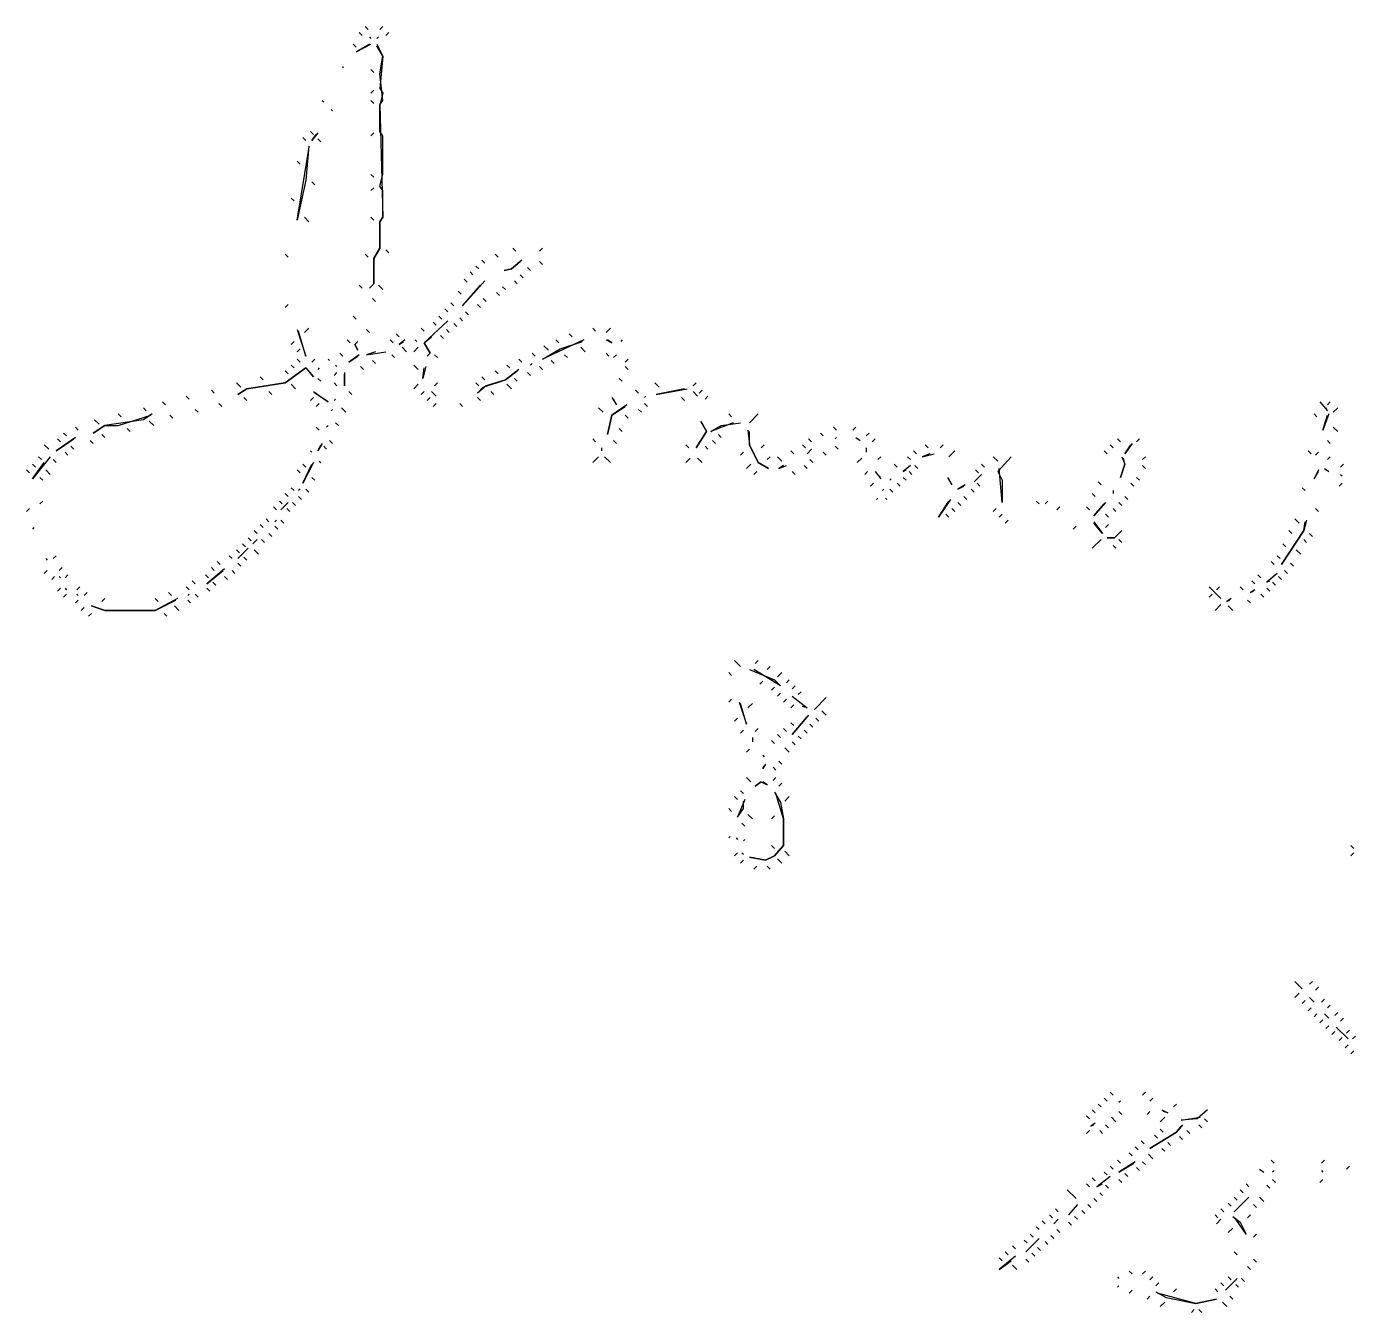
# Model space of a CAD drawing. Extents: x 1 to 2775, y -31 to 2075.
# Drawn here: x 1745.2 to 1895, y 1675.2 to 1820.2 of the extents above; entities that cross this region are included whole.
import ezdxf

# ---------------------------------------------------------------- set-up
doc = ezdxf.new("R2010")
doc.units = 0
doc.layers.add('LINEWORK', color=4, linetype='CONTINUOUS')

msp = doc.modelspace()

# ---------------------------------------------------------------- linework, layer by layer
at = {"layer": 'LINEWORK'}
for points in [[(1782.6667, 1819.5), (1783, 1819.1667)], [(1783.3333, 1820.1667), (1783.6667, 1819.8333)], [(1783.8333, 1819), (1784, 1818.8333)], [(1784.8333, 1819), (1784.6667, 1818.8333)], [(1785.3333, 1820.1667), (1785, 1819.8333)], [(1786, 1819.5), (1785.6667, 1819.1667)], [(1782, 1818.1667), (1782.3333, 1817.8333)], [(1783.8333, 1818.1667), (1782.3333, 1817.3333), (1784, 1818.1667)], [(1784.6667, 1818.1667), (1785.3333, 1816.8333), (1785, 1813.1667), (1785.3333, 1812.6667), (1785, 1811.3333), (1785.3333, 1798.6667), (1785, 1798.1667), (1785, 1795.1667), (1784.3333, 1794), (1784.3333, 1791.1667), (1783.8333, 1790.6667), (1784.3333, 1791.1667), (1784.3333, 1794), (1785, 1795.1667), (1785, 1798.1667), (1785.3333, 1798.6667), (1785.3333, 1801.6667), (1785, 1802.1667), (1785.3333, 1803.5), (1785.3333, 1807.8333), (1785, 1808.3333), (1785, 1811.3333), (1785.3333, 1811.8333), (1785, 1814.8333), (1785.3333, 1816.8333), (1784.6667, 1818)], [(1780.8333, 1815.6667), (1780.8333, 1815.5)], [(1784, 1815.3333), (1784.3333, 1815)], [(1784.3333, 1813), (1784, 1812.6667)], [(1778.5, 1811.8333), (1778.6667, 1811.6667)], [(1784, 1811.8333), (1784.3333, 1811.5)], [(1779.5, 1810.8333), (1779.6667, 1810.6667)], [(1776.3333, 1807.6667), (1776.6667, 1807.3333)], [(1777.1667, 1808.3333), (1777.5, 1808)], [(1778, 1808.1667), (1777.3333, 1807.3333), (1777.8333, 1808)], [(1778, 1807.5), (1778.3333, 1807.1667)], [(1784.3333, 1808.1667), (1784, 1807.8333)], [(1777, 1806.6667), (1776.6667, 1802.8333), (1775.6667, 1798.3333), (1777, 1806.3333)], [(1775.6667, 1805), (1776, 1804.6667)], [(1777.3333, 1802.6667), (1777.6667, 1802.3333)], [(1784, 1803.5), (1784.3333, 1803.1667)], [(1784.3333, 1802), (1784, 1801.6667)], [(1775, 1800.8333), (1775.3333, 1800.5)], [(1776.5, 1798.6667), (1777, 1798.1667)], [(1784, 1798.6667), (1784.3333, 1798.3333)], [(1800, 1795.1667), (1800.3333, 1794.8333)], [(1803.3333, 1795.1667), (1803, 1794.8333)], [(1774.3333, 1794.5), (1774.6667, 1794.1667)], [(1783.3333, 1794.5), (1783.6667, 1794.1667)], [(1785.6667, 1795), (1786, 1794.6667)], [(1796.5, 1793.8333), (1796.8333, 1793.5)], [(1798, 1794.5), (1798.3333, 1794.1667)], [(1801, 1793.8333), (1799.8333, 1792.8333), (1799, 1792.6667), (1799.8333, 1792.8333), (1800.8333, 1793.6667)], [(1803, 1793.6667), (1803.3333, 1793.3333)], [(1795.1667, 1792.5), (1795.5, 1792.1667)], [(1795.8333, 1793.1667), (1796.1667, 1792.8333)], [(1800.8333, 1792.1667), (1801.1667, 1791.8333)], [(1801.6667, 1793), (1802, 1792.6667)], [(1782.6667, 1791), (1783, 1790.6667)], [(1784.8333, 1791), (1785.3333, 1790.5)], [(1796.8333, 1791.5), (1794.3333, 1788.6667), (1796.3333, 1791)], [(1794.5, 1791.6667), (1794.8333, 1791.3333)], [(1798.8333, 1790.8333), (1799.1667, 1790.5)], [(1800.1667, 1791.5), (1800.5, 1791.1667)], [(1784.1667, 1789.5), (1784.5, 1789.1667)], [(1793.8333, 1790.3333), (1794.1667, 1790)], [(1796.6667, 1789.5), (1797, 1789.1667)], [(1798.1667, 1790.1667), (1798.5, 1789.8333)], [(1774.6667, 1788.8333), (1774.3333, 1788.5)], [(1792.3333, 1788.3333), (1792.6667, 1788)], [(1793, 1789), (1793.3333, 1788.6667)], [(1794.6667, 1788), (1795, 1787.6667)], [(1796, 1788.8333), (1796.3333, 1788.5)], [(1777, 1786.1667), (1776.5, 1785.6667)], [(1782, 1787.5), (1782.3333, 1787.1667)], [(1789.6667, 1786.1667), (1790, 1785.8333)], [(1792.6667, 1787), (1790, 1784.5), (1790.6667, 1783.3333), (1790.3333, 1783), (1790.6667, 1783.3333), (1790, 1784.5), (1790.8333, 1785.1667)], [(1791, 1786.8333), (1791.3333, 1786.5)], [(1791.6667, 1787.5), (1792, 1787.1667)], [(1793.3333, 1786.6667), (1793.6667, 1786.3333)], [(1794, 1787.3333), (1794.3333, 1787)], [(1809, 1786.1667), (1809.3333, 1785.8333)], [(1811, 1786.1667), (1810.5, 1785.6667)], [(1775.3333, 1784.6667), (1775, 1784.3333)], [(1775.6667, 1786), (1776.6667, 1783), (1775.8333, 1785.8333)], [(1781.3333, 1784.8333), (1781.6667, 1784.5)], [(1782.5, 1784.6667), (1782.1667, 1784.3333), (1782.5, 1783.6667), (1782.1667, 1784.3333)], [(1783.5, 1786), (1783.8333, 1785.6667)], [(1786.1667, 1784.8333), (1786.5, 1784.5)], [(1786.8333, 1785.5), (1787.1667, 1785.1667)], [(1787.8333, 1784.8333), (1787.1667, 1784.3333), (1787.6667, 1784.6667)], [(1789, 1784.8333), (1789.1667, 1784.6667)], [(1791.8333, 1785.3333), (1792.1667, 1785)], [(1792.5, 1786), (1792.8333, 1785.6667)], [(1808, 1784.8333), (1803.3333, 1782.6667), (1805.3333, 1783.8333), (1807.8333, 1784.6667)], [(1804.8333, 1784.8333), (1805.1667, 1784.5)], [(1806.3333, 1785.5), (1806.6667, 1785.1667)], [(1810.5, 1784.8333), (1811.1667, 1784.5), (1810.6667, 1784.8333)], [(1812.3333, 1784.8333), (1812.1667, 1784.6667)], [(1776, 1783.8333), (1775.6667, 1783.5)], [(1780.5, 1783.3333), (1780.8333, 1783)], [(1782.6667, 1783.1667), (1781.5, 1782.3333), (1782.5, 1783)], [(1784.5, 1783.5), (1783.5, 1783.1667), (1785.6667, 1783.5)], [(1786.3333, 1783.1667), (1786.6667, 1782.8333)], [(1787.5, 1784), (1788, 1783.5)], [(1789.3333, 1784), (1788.8333, 1783.5)], [(1791.1667, 1783.1667), (1791.5, 1782.8333)], [(1802.1667, 1783.3333), (1802.5, 1783)], [(1803.5, 1784.1667), (1804, 1783.6667)], [(1805.8333, 1783.1667), (1806.1667, 1782.8333)], [(1807.6667, 1784), (1808.1667, 1783.5)], [(1810.5, 1783.3333), (1810.8333, 1783)], [(1811.6667, 1783.1667), (1811.3333, 1782.8333)], [(1776.6667, 1781.6667), (1774.3333, 1780), (1770, 1779.3333), (1769, 1778.6667), (1770, 1779.3333), (1774.3333, 1780), (1776.6667, 1781.6667), (1777.5, 1780.6667), (1776.8333, 1781.5)], [(1775, 1782), (1775.3333, 1781.6667)], [(1775.6667, 1782.6667), (1776, 1782.3333)], [(1777.6667, 1782.6667), (1777.3333, 1782.3333)], [(1778.1667, 1781.6667), (1778, 1781.5)], [(1779.1667, 1782.6667), (1779.3333, 1782.5)], [(1780, 1782), (1780.1667, 1781.8333)], [(1782.8333, 1781.8333), (1783.1667, 1781.5)], [(1784.1667, 1782.5), (1784.5, 1782.1667)], [(1788.8333, 1782), (1789.3333, 1781.5)], [(1790.1667, 1781.8333), (1789.8333, 1780.5), (1790, 1781.6667)], [(1799.3333, 1782), (1799.6667, 1781.6667)], [(1800.6667, 1782.6667), (1801, 1782.3333)], [(1802.1667, 1782.1667), (1802, 1782)], [(1803, 1781.8333), (1803.3333, 1781.5)], [(1804.3333, 1782.5), (1804.6667, 1782.1667)], [(1813, 1782.6667), (1812.6667, 1782.3333)], [(1812.6667, 1781.8333), (1813, 1781.5)], [(1771.5, 1780.6667), (1771.8333, 1780.3333)], [(1774.3333, 1781.3333), (1774.6667, 1781)], [(1778, 1780.5), (1778.3333, 1780.1667)], [(1780.1667, 1781.1667), (1779.8333, 1780.8333)], [(1781, 1781.1667), (1781, 1779.6667), (1781, 1781)], [(1800.6667, 1781.5), (1799.1667, 1780.3333), (1797, 1779.6667), (1796, 1778.8333), (1796.6667, 1779.5), (1799.1667, 1780.3333), (1800.5, 1781.3333)], [(1796.5, 1780.6667), (1796.8333, 1780.3333)], [(1798, 1781.3333), (1798.3333, 1781)], [(1800.1667, 1780.5), (1800.5, 1780.1667)], [(1801.6667, 1781.1667), (1802, 1780.8333)], [(1812, 1780.5), (1812.3333, 1780.1667)], [(1766, 1779.1667), (1766.3333, 1778.8333)], [(1768.8333, 1780), (1769.3333, 1779.5)], [(1772.5, 1779), (1772.8333, 1778.6667)], [(1775, 1779.8333), (1775.5, 1779.3333)], [(1777.5, 1779), (1779.1667, 1777.8333), (1777.6667, 1778.8333)], [(1779.8333, 1780), (1780.1667, 1779.6667)], [(1781.5, 1779), (1781.8333, 1778.6667)], [(1789.3333, 1779.8333), (1788.8333, 1779.3333)], [(1790, 1779), (1789.6667, 1778.6667)], [(1790.8333, 1779), (1791.3333, 1778.5)], [(1791.5, 1780), (1791.1667, 1779.6667)], [(1795.8333, 1780), (1796.1667, 1779.6667)], [(1797.5, 1779), (1797.8333, 1778.6667)], [(1799.3333, 1779.8333), (1799.8333, 1779.3333)], [(1813.8333, 1779.1667), (1814.1667, 1778.8333)], [(1816, 1780), (1816.5, 1779.5)], [(1819.3333, 1779.3333), (1816.1667, 1778.6667), (1819.6667, 1779.3333)], [(1820.6667, 1780), (1820.3333, 1779.6667)], [(1820.3333, 1779), (1820.8333, 1778.5)], [(1821.3333, 1779.1667), (1821, 1778.8333)], [(1758.3333, 1777.1667), (1758.6667, 1776.8333)], [(1760.5, 1777.8333), (1760.8333, 1777.5)], [(1763.1667, 1778.5), (1763.5, 1778.1667)], [(1766.8333, 1777.6667), (1767.1667, 1777.3333)], [(1769.6667, 1778.3333), (1770, 1778)], [(1777.5, 1778.3333), (1777.1667, 1778)], [(1778.1667, 1777.6667), (1777.8333, 1777.3333)], [(1780, 1778.1667), (1779.8333, 1778)], [(1780.6667, 1777.1667), (1781.1667, 1776.6667)], [(1790.6667, 1778.3333), (1790.3333, 1778)], [(1791.3333, 1777.6667), (1791, 1777.3333)], [(1794, 1777.6667), (1794.3333, 1777.3333)], [(1796, 1778.3333), (1796.3333, 1778)], [(1809.6667, 1777.1667), (1810.1667, 1776.6667)], [(1812.8333, 1777.5), (1811.1667, 1776.3333), (1810.6667, 1774.1667), (1811.1667, 1776.3333), (1812.6667, 1777.3333)], [(1811.1667, 1778.3333), (1811.6667, 1777.5), (1811.3333, 1778.1667)], [(1815, 1778.5), (1814.8333, 1778.3333)], [(1814.8333, 1777.6667), (1815.1667, 1777.3333)], [(1819, 1778.3333), (1819.3333, 1778)], [(1822, 1778.5), (1821.6667, 1778.1667)], [(1891, 1777.8333), (1891.8333, 1776.8333), (1891.6667, 1777.1667)], [(1892.1667, 1777.8333), (1891.8333, 1777.5)], [(1893, 1777.1667), (1892.5, 1776.6667)], [(1759.3333, 1776.5), (1758.3333, 1775.8333), (1754, 1775.1667), (1752.6667, 1774.3333), (1754, 1775.1667), (1755.5, 1775.1667), (1759.1667, 1776.3333)], [(1752.8333, 1775.8333), (1753.3333, 1775.3333)], [(1755.5, 1776.5), (1755.8333, 1776.1667)], [(1759, 1775.6667), (1759.5, 1775.1667)], [(1761.3333, 1776.3333), (1761.6667, 1776)], [(1764.1667, 1777), (1764.5, 1776.6667)], [(1779.6667, 1777), (1779.5, 1776.8333)], [(1812.6667, 1776.3333), (1813, 1776)], [(1814.1667, 1777), (1814.5, 1776.6667)], [(1821.1667, 1775.6667), (1821.8333, 1774.5), (1820.6667, 1772.6667), (1821.8333, 1774.5), (1821.3333, 1775.5)], [(1824.3333, 1776.5), (1824.6667, 1776.1667)], [(1827.6667, 1776.5), (1826.6667, 1775.5)], [(1890.3333, 1776.5), (1890.6667, 1776.1667)], [(1892, 1776.5), (1891.3333, 1774.6667), (1891.8333, 1776.3333)], [(1749.3333, 1774.3333), (1749.6667, 1774)], [(1750.6667, 1775), (1751, 1774.6667)], [(1753.6667, 1774.1667), (1754, 1773.8333)], [(1756.5, 1774.8333), (1756.8333, 1774.5)], [(1777.8333, 1775), (1778.1667, 1774.6667)], [(1779.1667, 1775.1667), (1779, 1775)], [(1780, 1775.5), (1780.3333, 1775.1667)], [(1812, 1774.8333), (1812.3333, 1774.5)], [(1824.8333, 1775.5), (1822.3333, 1774.5), (1823.5, 1775.1667), (1825.6667, 1775.5)], [(1823.1667, 1774.1667), (1823.5, 1773.8333)], [(1826.5, 1774.6667), (1826.6667, 1773), (1827.6667, 1771), (1828.8333, 1770.3333), (1827.6667, 1771), (1826.6667, 1773), (1826.6667, 1774.5)], [(1834.6667, 1774.3333), (1835, 1774)], [(1836.1667, 1775), (1836.5, 1774.6667)], [(1838.6667, 1775), (1838.3333, 1774.6667)], [(1840.1667, 1774.3333), (1839.8333, 1774)], [(1892.5, 1775), (1893, 1774.5)], [(1747.1667, 1773), (1747.6667, 1772.5)], [(1750.6667, 1773.8333), (1748.5, 1772.3333), (1750.5, 1773.6667)], [(1748.6667, 1773.6667), (1749, 1773.3333)], [(1750.1667, 1772.8333), (1750.5, 1772.5)], [(1752.3333, 1773.5), (1752.6667, 1773.1667)], [(1778.5, 1773.1667), (1778, 1772.3333), (1778.3333, 1773)], [(1778.6667, 1772.8333), (1779, 1772.5)], [(1779.3333, 1773.5), (1779.6667, 1773.1667)], [(1809, 1773.6667), (1809.3333, 1773.3333)], [(1810, 1772.6667), (1810, 1772.3333)], [(1811.3333, 1773.5), (1811.6667, 1773.1667)], [(1819.5, 1773), (1819.8333, 1772.6667)], [(1821.6667, 1772.8333), (1822, 1772.5)], [(1822.5, 1773.5), (1822.8333, 1773.1667)], [(1828.3333, 1773), (1828, 1772.6667)], [(1832.6667, 1773), (1833, 1772.6667)], [(1833.3333, 1773.6667), (1833.6667, 1773.3333)], [(1836.5, 1773.8333), (1836.3333, 1773.6667)], [(1836.3333, 1772.8333), (1836.6667, 1772.5)], [(1838.6667, 1773.8333), (1839.1667, 1773.5), (1838.8333, 1773.6667)], [(1839.8333, 1772.6667), (1839.8333, 1772.1667)], [(1840.8333, 1773.6667), (1840.5, 1773.3333)], [(1846.5, 1773), (1846.8333, 1772.6667)], [(1848.5, 1773), (1848.1667, 1772.6667)], [(1867.3333, 1773), (1867.6667, 1772.6667)], [(1868.1667, 1773.6667), (1868.5, 1773.3333)], [(1869.8333, 1773.1667), (1869, 1772), (1869.6667, 1773)], [(1870.6667, 1773.6667), (1870.3333, 1773.3333)], [(1891.8333, 1773.5), (1892.1667, 1773.1667)], [(1747.8333, 1771.6667), (1745.8333, 1769.1667), (1747.1667, 1771)], [(1746.5, 1771.6667), (1746.8333, 1771.3333)], [(1748.1667, 1771.3333), (1748.5, 1771)], [(1749.5, 1772.1667), (1749.8333, 1771.8333)], [(1777.1667, 1772.3333), (1777.3333, 1772.1667)], [(1778.1667, 1771.1667), (1778.3333, 1771)], [(1809.6667, 1771.6667), (1809, 1771)], [(1810.3333, 1771.6667), (1811, 1771)], [(1820, 1771.5), (1819.5, 1771)], [(1820.8333, 1771.5), (1821.3333, 1771)], [(1826, 1772.1667), (1825.6667, 1771.8333)], [(1829, 1771.6667), (1828.6667, 1771.3333)], [(1829.8333, 1771.6667), (1830.3333, 1771.1667)], [(1831.3333, 1772.3333), (1831.6667, 1772)], [(1833.6667, 1772.5), (1833.1667, 1772)], [(1833.5, 1771.3333), (1833.8333, 1771)], [(1835, 1772.1667), (1835.3333, 1771.8333)], [(1839.3333, 1771.5), (1838.8333, 1771)], [(1841.5, 1771.6667), (1841.1667, 1771.3333)], [(1844.5, 1771.6667), (1844.8333, 1771.3333)], [(1845.1667, 1772.3333), (1845.5, 1772)], [(1847, 1772), (1846.1667, 1771.6667), (1847.5, 1772)], [(1849.8333, 1772.3333), (1849.1667, 1771.6667)], [(1854.1667, 1771.6667), (1854.6667, 1771.1667)], [(1856.1667, 1771.6667), (1854.6667, 1770), (1855.1667, 1769), (1855.1667, 1766.5), (1854.8333, 1770.3333)], [(1866.6667, 1772.3333), (1867, 1772)], [(1868.6667, 1771.6667), (1869, 1770.8333), (1868.5, 1769.3333), (1869, 1770.8333), (1868.8333, 1771.5)], [(1871.3333, 1771.6667), (1871, 1771.3333)], [(1889.6667, 1772.3333), (1890, 1772)], [(1890.8333, 1772.1667), (1890.5, 1771.8333)], [(1892.1667, 1771.6667), (1891.8333, 1771.3333)], [(1745.1667, 1770.1667), (1745.5, 1769.8333)], [(1745.8333, 1770.8333), (1746.1667, 1770.5)], [(1747.3333, 1770.1667), (1747.8333, 1769.6667)], [(1775.6667, 1770.1667), (1776, 1769.8333)], [(1777.5, 1771), (1776.3333, 1768.6667), (1777.3333, 1770.8333)], [(1776.3333, 1770.8333), (1776.6667, 1770.5)], [(1826.8333, 1770.8333), (1826.3333, 1770.3333)], [(1827.5, 1770), (1827.1667, 1769.6667)], [(1830.5, 1770.6667), (1830, 1770.3333), (1830.8333, 1770.6667)], [(1831.5, 1770), (1831.8333, 1769.6667)], [(1832.8333, 1770.6667), (1833.1667, 1770.3333)], [(1840, 1770), (1839.6667, 1769.6667)], [(1840.8333, 1770), (1841.5, 1769.1667), (1841.3333, 1769.5)], [(1843, 1770.8333), (1843.3333, 1770.5)], [(1844.8333, 1770.6667), (1844, 1770), (1844.3333, 1770.1667)], [(1844.6667, 1770), (1845, 1769.6667)], [(1845.3333, 1770.6667), (1845.6667, 1770.3333)], [(1852.8333, 1769.6667), (1852, 1768.8333)], [(1852.1667, 1770.1667), (1852.5, 1769.8333)], [(1852.8333, 1770.8333), (1853.1667, 1770.5)], [(1871, 1770.6667), (1871.3333, 1770.3333)], [(1890.8333, 1770.1667), (1890.3333, 1769.1667), (1890.8333, 1770)], [(1891.5, 1770.3333), (1892, 1770), (1891.6667, 1770.1667)], [(1893.6667, 1770.8333), (1893.3333, 1770.5)], [(1893.3333, 1769.6667), (1893.5, 1769.5)], [(1746.6667, 1769.3333), (1747, 1769)], [(1775, 1768.1667), (1775.3333, 1767.8333)], [(1777.3333, 1769.3333), (1777.6667, 1769)], [(1840.6667, 1768.6667), (1840.3333, 1768.3333)], [(1842.6667, 1769.1667), (1842.5, 1769)], [(1843.3333, 1768.6667), (1843.6667, 1768.3333)], [(1844, 1769.3333), (1844.3333, 1769)], [(1849, 1769.3333), (1849.5, 1768.5), (1849.1667, 1769.1667)], [(1851, 1768.5), (1850.1667, 1768), (1850.8333, 1768.3333)], [(1852.3333, 1768.6667), (1852.6667, 1768.3333)], [(1866, 1768.8333), (1866.3333, 1768.5)], [(1869.6667, 1768.6667), (1870, 1768.3333)], [(1870.3333, 1769.3333), (1870.6667, 1769)], [(1889, 1768.1667), (1889.3333, 1767.8333)], [(1893.5, 1768.6667), (1893.1667, 1768.3333)], [(1747, 1766.6667), (1746.6667, 1766.3333)], [(1773.6667, 1766.6667), (1774, 1766.3333)], [(1774.3333, 1767.5), (1774.6667, 1767.1667)], [(1776, 1768), (1775.8333, 1767.8333)], [(1775.8333, 1767.1667), (1776.1667, 1766.8333)], [(1776.6667, 1768), (1777, 1767.6667)], [(1841.1667, 1767), (1841, 1766.8333)], [(1841.8333, 1768), (1841.6667, 1767.8333)], [(1842, 1767), (1842.1667, 1766.8333)], [(1842.5, 1768), (1842.8333, 1767.6667)], [(1849.3333, 1766.8333), (1848, 1764.8333), (1849.1667, 1766.6667)], [(1850.8333, 1767.1667), (1851.1667, 1766.8333)], [(1851.6667, 1768), (1852, 1767.6667)], [(1859, 1766.6667), (1859.3333, 1766.3333)], [(1860.3333, 1766.6667), (1860, 1766.3333)], [(1865.3333, 1767.5), (1865.6667, 1767.1667)], [(1867.6667, 1767.8333), (1867.6667, 1767.5)], [(1869, 1767.1667), (1869.3333, 1766.8333)], [(1745.5, 1765.8333), (1745.1667, 1765.5)], [(1773, 1766), (1773.3333, 1765.6667)], [(1774.6667, 1766.5), (1773.8333, 1765.6667)], [(1774.5, 1765.8333), (1774.8333, 1765.5)], [(1775.1667, 1766.5), (1775.5, 1766.1667)], [(1848.8333, 1765.1667), (1849.1667, 1764.8333)], [(1849.5, 1765.8333), (1849.8333, 1765.5)], [(1850.1667, 1766.5), (1850.5, 1766.1667)], [(1854.5, 1765.8333), (1854.1667, 1765.5)], [(1855.1667, 1765.1667), (1854.8333, 1764.8333)], [(1861.6667, 1766), (1861.3333, 1765.6667)], [(1864.6667, 1766), (1865, 1765.6667)], [(1866.8333, 1766.5), (1865.5, 1765), (1866.6667, 1766.3333)], [(1866.8333, 1765.1667), (1867.1667, 1764.8333)], [(1867.6667, 1765.8333), (1868, 1765.5)], [(1868.3333, 1766.5), (1868.6667, 1766.1667)], [(1890.5, 1765.8333), (1890.8333, 1765.5)], [(1746, 1763.6667), (1745.8333, 1763.5)], [(1771.5, 1764), (1771.8333, 1763.6667)], [(1772.1667, 1764.6667), (1772.5, 1764.3333)], [(1773.3333, 1764.5), (1773.1667, 1764.3333)], [(1773.1667, 1763.8333), (1773.5, 1763.5)], [(1773.8333, 1764.5), (1774.1667, 1764.1667)], [(1855.8333, 1764.5), (1855.5, 1764.1667)], [(1863.5, 1763.8333), (1863.1667, 1763.5)], [(1865.5, 1764.3333), (1866.5, 1763), (1865.5, 1764.1667)], [(1867.1667, 1764), (1866.8333, 1763.6667)], [(1889.5, 1764.5), (1889.1667, 1763.3333), (1886.6667, 1759.5), (1889.1667, 1763.3333), (1889.3333, 1764.3333)], [(1888.1667, 1764.6667), (1888.6667, 1764.1667)], [(1770.1667, 1762.5), (1770.5, 1762.1667)], [(1771.1667, 1762.3333), (1770.6667, 1761.8333)], [(1770.8333, 1763.3333), (1771.1667, 1763)], [(1771.6667, 1762.3333), (1772, 1762)], [(1772.5, 1763), (1772.8333, 1762.6667)], [(1866.3333, 1762.3333), (1865.3333, 1761.3333)], [(1868.6667, 1763.3333), (1867.8333, 1762.5), (1867, 1762.5), (1867.8333, 1762.5)], [(1868.3333, 1762.3333), (1868.6667, 1762)], [(1887.5, 1763.3333), (1887.8333, 1763)], [(1889.1667, 1762.3333), (1889.5, 1762)], [(1889.8333, 1763), (1890.1667, 1762.6667)], [(1768.8333, 1761.1667), (1769.1667, 1760.8333)], [(1770.1667, 1761.3333), (1769, 1760.1667)], [(1769.5, 1761.8333), (1769.8333, 1761.5)], [(1770.8333, 1761.1667), (1771.3333, 1760.6667)], [(1867.6667, 1761.6667), (1868, 1761.3333)], [(1886.8333, 1761.8333), (1887.1667, 1761.5)], [(1888.3333, 1761.1667), (1888.8333, 1760.6667)], [(1747.3333, 1760.1667), (1747.5, 1760)], [(1748.5, 1760.5), (1748.1667, 1760.1667)], [(1749.1667, 1759.1667), (1748.8333, 1758.8333)], [(1766, 1759.1667), (1766.3333, 1758.8333)], [(1766.6667, 1759.8333), (1767, 1759.5)], [(1768, 1760.5), (1768.3333, 1760.1667)], [(1769, 1759.6667), (1769.3333, 1759.3333)], [(1769.6667, 1760.3333), (1770, 1760)], [(1885.5, 1759.8333), (1885.8333, 1759.5)], [(1886.1667, 1760.5), (1886.5, 1760.1667)], [(1887.6667, 1759.6667), (1888, 1759.3333)], [(1747.5, 1758.8333), (1747.1667, 1758.5)], [(1748.3333, 1758.1667), (1748, 1757.8333)], [(1748.8333, 1758.1667), (1749, 1758)], [(1749.8333, 1758.3333), (1749.5, 1758)], [(1763.8333, 1757.6667), (1764.1667, 1757.3333)], [(1765.3333, 1758.3333), (1765.6667, 1758)], [(1767.5, 1759), (1765.5, 1757.3333), (1767.3333, 1758.8333)], [(1767.5, 1758.1667), (1767.8333, 1757.8333)], [(1768.3333, 1758.8333), (1768.6667, 1758.5)], [(1883.3333, 1757.6667), (1883.6667, 1757.3333)], [(1884, 1758.3333), (1884.3333, 1758)], [(1886.1667, 1758.5), (1885, 1757.5), (1885.3333, 1757.6667)], [(1886.3333, 1758.1667), (1886.6667, 1757.8333)], [(1887, 1758.8333), (1887.3333, 1758.5)], [(1749, 1756.8333), (1748.6667, 1756.5)], [(1749.6667, 1756.1667), (1749.3333, 1755.8333)], [(1749.5, 1756.8333), (1749.6667, 1756.6667)], [(1751.1667, 1757), (1750.8333, 1756.6667)], [(1750.8333, 1756.1667), (1751, 1756)], [(1752, 1756.3333), (1751.6667, 1756)], [(1761.1667, 1756.3333), (1761.5, 1756)], [(1763.1667, 1757), (1763.5, 1756.6667)], [(1763.5, 1756.1667), (1763.3333, 1756)], [(1764.1667, 1756.1667), (1764.5, 1755.8333)], [(1765.5, 1756.8333), (1765.8333, 1756.5)], [(1766.1667, 1757.5), (1766.5, 1757.1667)], [(1878.5, 1757), (1879.8333, 1755.6667)], [(1878.8333, 1756.1667), (1878.5, 1755.8333)], [(1879.6667, 1757), (1879.3333, 1756.6667)], [(1882, 1757), (1882.3333, 1756.6667)], [(1883.6667, 1756.6667), (1883.1667, 1756.3333), (1883.5, 1756.5)], [(1884.3333, 1756.1667), (1884.6667, 1755.8333)], [(1885, 1756.8333), (1885.3333, 1756.5)], [(1885.6667, 1757.5), (1886, 1757.1667)], [(1751, 1755.5), (1750.6667, 1755.1667)], [(1751.6667, 1754.6667), (1751.3333, 1754.3333)], [(1762.1667, 1755.6667), (1759.6667, 1754.3333), (1754, 1754.3333), (1752.5, 1754.8333), (1754, 1754.3333), (1759.6667, 1754.3333), (1762, 1755.5)], [(1754, 1755.6667), (1753.6667, 1755.3333)], [(1759.6667, 1755.6667), (1760, 1755.3333)], [(1761.8333, 1754.8333), (1762.3333, 1754.3333)], [(1763.3333, 1755.5), (1763.6667, 1755.1667)], [(1879.8333, 1755), (1879.1667, 1754.3333)], [(1881, 1755.6667), (1880.5, 1755.3333), (1880.8333, 1755.5)], [(1880.6667, 1754.8333), (1881.1667, 1754.3333)], [(1882.8333, 1755.5), (1883.1667, 1755.1667)], [(1752.5, 1754), (1752.1667, 1753.6667)], [(1760.6667, 1754), (1761, 1753.6667)], [(1825, 1748.6667), (1825.6667, 1748)], [(1827.6667, 1748.6667), (1827.3333, 1748.3333)], [(1824.3333, 1747.3333), (1824.6667, 1747)], [(1826.6667, 1747.6667), (1829.5, 1746.5), (1830.1667, 1745.8333), (1827.1667, 1747.6667)], [(1829, 1748), (1828.6667, 1747.6667)], [(1830.3333, 1747.3333), (1829.8333, 1746.8333)], [(1828.1667, 1746.3333), (1827.8333, 1746)], [(1829.5, 1745.6667), (1829.1667, 1745.3333)], [(1831.1667, 1746.5), (1830.8333, 1746.1667)], [(1831.8333, 1745.8333), (1831.5, 1745.5)], [(1824.6667, 1744.3333), (1824.3333, 1744)], [(1830.1667, 1745), (1829.8333, 1744.6667)], [(1830.8333, 1744.3333), (1830.5, 1744)], [(1831.5, 1744.6667), (1833.1667, 1743.3333), (1832.6667, 1743.5)], [(1832.5, 1745.1667), (1832.1667, 1744.8333)], [(1835.3333, 1744.5), (1834, 1743.1667)], [(1825.5, 1744), (1826.3333, 1741.5), (1825.6667, 1743.8333)], [(1827, 1743.8333), (1826.5, 1743.3333)], [(1831.6667, 1743.6667), (1831.3333, 1743.3333)], [(1834.8333, 1743), (1835.3333, 1742.5)], [(1825.3333, 1742.1667), (1825, 1741.8333)], [(1831.3333, 1741.6667), (1831.6667, 1741.3333)], [(1833.3333, 1742.5), (1831.5, 1740.3333), (1833.1667, 1742.3333)], [(1833.5, 1741.5), (1833.8333, 1741.1667)], [(1834.1667, 1742.1667), (1834.5, 1741.8333)], [(1826, 1740.8333), (1825.6667, 1740.5)], [(1827, 1740), (1827, 1739.5)], [(1827.6667, 1741), (1827.3333, 1740.6667)], [(1829.1667, 1739.6667), (1829.5, 1739.3333)], [(1829.8333, 1740.3333), (1830.1667, 1740)], [(1830.5, 1741), (1830.8333, 1740.6667)], [(1832.1667, 1740.1667), (1832.5, 1739.8333)], [(1832.8333, 1740.8333), (1833.1667, 1740.5)], [(1826.6667, 1738.6667), (1826.3333, 1738.3333)], [(1830.6667, 1738.8333), (1831.1667, 1738.3333)], [(1831.5, 1739.5), (1831.8333, 1739.1667)], [(1828.1667, 1738), (1828.3333, 1737.8333)], [(1828.5, 1737), (1828.1667, 1736.5), (1828.3333, 1736.8333)], [(1829.3333, 1736.6667), (1829.6667, 1736.3333)], [(1830, 1737.3333), (1830.3333, 1737)], [(1826.3333, 1735.5), (1826.8333, 1735)], [(1829.6667, 1735.5), (1829.3333, 1735.1667)], [(1825.6667, 1734), (1826, 1733.6667)], [(1829.5, 1733.8333), (1830.1667, 1732.6667), (1830.5, 1730.8333), (1830.5, 1727.8333), (1829.5, 1726.6667), (1828.5, 1726.1667), (1826.6667, 1726.5), (1828.5, 1726.1667), (1829.5, 1726.6667), (1830.5, 1727.8333), (1830.5, 1730.8333), (1829.6667, 1733.6667)], [(1828, 1735), (1827.3333, 1734.5), (1828, 1735), (1828.6667, 1734.6667), (1828.1667, 1735)], [(1830.3333, 1734.8333), (1830, 1734.5)], [(1825, 1733.3333), (1825.3333, 1733)], [(1826.1667, 1733), (1825.3333, 1731), (1826, 1732), (1826, 1732.8333)], [(1831.1667, 1733.3333), (1830.6667, 1732.8333)], [(1824.3333, 1732), (1824.6667, 1731.6667)], [(1826.5, 1731.3333), (1827, 1730.8333)], [(1829.5, 1731.1667), (1829.1667, 1730.8333)], [(1825.8333, 1730.3333), (1826.1667, 1730)], [(1824.5, 1728.8333), (1824.3333, 1728.6667)], [(1825.1667, 1728.6667), (1825.3333, 1728.5)], [(1826.1667, 1728.5), (1826, 1728.3333)], [(1829.1667, 1727.8333), (1829.5, 1727.5)], [(1894.5, 1727.8333), (1894.8333, 1727.5)], [(1825.3333, 1727), (1825, 1726.6667)], [(1826, 1726.1667), (1825.6667, 1725.8333)], [(1825.8333, 1727), (1826, 1726.8333)], [(1829.8333, 1726.3333), (1830.3333, 1725.8333)], [(1830.6667, 1727.1667), (1831.1667, 1726.6667)], [(1894.8333, 1727), (1894.5, 1726.6667)], [(1827.5, 1725.5), (1827.1667, 1725.1667)], [(1828.6667, 1725.5), (1829, 1725.1667)], [(1888.1667, 1712.5), (1889, 1711.6667)], [(1888.6667, 1711.1667), (1888.1667, 1710.6667)], [(1890.1667, 1712.5), (1889.8333, 1712.1667)], [(1890.8333, 1711.8333), (1890.5, 1711.5)], [(1889.3333, 1710.3333), (1889, 1710)], [(1889.8333, 1710.6667), (1890.3333, 1710.1667)], [(1891.5, 1710.5), (1891.1667, 1710.1667)], [(1892.1667, 1709.8333), (1891.8333, 1709.5)], [(1890, 1709.5), (1889.6667, 1709.1667)], [(1890.6667, 1708.8333), (1890.3333, 1708.5)], [(1891.3333, 1708.1667), (1891, 1707.8333)], [(1891.5, 1708.8333), (1892, 1708.3333)], [(1893, 1709), (1892.6667, 1708.6667)], [(1893.6667, 1708.3333), (1893.3333, 1708)], [(1892, 1707.5), (1891.6667, 1707.1667)], [(1892.6667, 1706.8333), (1892.3333, 1706.5)], [(1892.8333, 1707.3333), (1894.1667, 1706)], [(1894.3333, 1707), (1894, 1706.6667)], [(1893.5, 1706.1667), (1893.1667, 1705.8333)], [(1894.1667, 1705.3333), (1893.8333, 1705)], [(1895, 1706.3333), (1894.6667, 1706)], [(1894.8333, 1704.6667), (1894.5, 1704.3333)], [(1866.6667, 1699.3333), (1867, 1699)], [(1867.3333, 1700), (1867.6667, 1699.6667)], [(1871.3333, 1700), (1871, 1699.6667)], [(1872.1667, 1699.3333), (1871.8333, 1699)], [(1865.3333, 1698), (1865.6667, 1697.6667)], [(1866, 1698.6667), (1866.3333, 1698.3333)], [(1868.5, 1699), (1868.3333, 1698.8333)], [(1868.3333, 1697.8333), (1868.6667, 1697.5)], [(1871.8333, 1697.8333), (1871.5, 1697.5)], [(1873.1667, 1698), (1873.8333, 1697.6667), (1873.3333, 1697.8333)], [(1874.8333, 1698.6667), (1874.5, 1698.3333)], [(1878.3333, 1698), (1877.1667, 1697), (1875.3333, 1696.8333), (1877.5, 1697.1667)], [(1864.6667, 1697.3333), (1865, 1697)], [(1865.6667, 1696.5), (1865.1667, 1696.1667), (1865.5, 1696.3333)], [(1866.8333, 1696.3333), (1867.1667, 1696)], [(1867.5, 1697.1667), (1868, 1696.6667)], [(1875.5, 1696.3333), (1874.8333, 1695.5), (1871.8333, 1693.6667), (1874.8333, 1695.5), (1875.3333, 1696.1667)], [(1873.5, 1697.1667), (1873, 1696.6667)], [(1877.3333, 1696.3333), (1877.6667, 1696)], [(1878, 1697), (1878.3333, 1696.6667)], [(1865, 1695.6667), (1864.6667, 1695.3333)], [(1866.1667, 1695.6667), (1866.5, 1695.3333)], [(1872.3333, 1695.1667), (1872.6667, 1694.8333)], [(1873, 1695.8333), (1873.3333, 1695.5)], [(1875.1667, 1695), (1875.5, 1694.6667)], [(1876, 1695.6667), (1876.3333, 1695.3333)], [(1869.5, 1693.1667), (1869.8333, 1692.8333)], [(1870.1667, 1693.8333), (1870.5, 1693.5)], [(1870.8333, 1694.5), (1871.1667, 1694.1667)], [(1873.1667, 1693.6667), (1873.5, 1693.3333)], [(1873.8333, 1694.3333), (1874.1667, 1694)], [(1867.3333, 1691.6667), (1867.6667, 1691.3333)], [(1868.1667, 1692.3333), (1868.5, 1692)], [(1870.1667, 1692.1667), (1868.3333, 1691), (1870, 1692)], [(1871, 1692.1667), (1871.3333, 1691.8333)], [(1871.6667, 1693), (1872.1667, 1692.5)], [(1885.5, 1692.3333), (1885.8333, 1692)], [(1891.5, 1692.3333), (1891.1667, 1692)], [(1894.3333, 1691.6667), (1894, 1691.3333)], [(1865.3333, 1690.3333), (1865.6667, 1690)], [(1867.3333, 1690.5), (1865.8333, 1689.3333), (1866.5, 1689.6667)], [(1866.6667, 1691), (1867, 1690.6667)], [(1868.3333, 1690.1667), (1868.6667, 1689.8333)], [(1869, 1690.8333), (1869.3333, 1690.5)], [(1870.3333, 1691.5), (1870.6667, 1691.1667)], [(1884.1667, 1691.3333), (1884.6667, 1691), (1884.3333, 1691.1667)], [(1885.8333, 1691.1667), (1885.6667, 1691)], [(1885.6667, 1690.1667), (1886, 1689.8333)], [(1891.3333, 1690.1667), (1891, 1689.8333)], [(1891.1667, 1691.1667), (1891.3333, 1691)], [(1862.5, 1689), (1863.5, 1688)], [(1864.6667, 1689.6667), (1865, 1689.3333)], [(1866.1667, 1688.6667), (1866.5, 1688.3333)], [(1866.8333, 1689.5), (1867.1667, 1689.1667)], [(1882, 1689), (1882.3333, 1688.6667)], [(1882.6667, 1689.6667), (1883, 1689.3333)], [(1885, 1689.5), (1885.3333, 1689.1667)], [(1863.6667, 1687.3333), (1862.6667, 1686.1667), (1863.5, 1687.1667)], [(1864.8333, 1687.3333), (1865.1667, 1687)], [(1865.5, 1688), (1865.8333, 1687.6667)], [(1880.6667, 1687.5), (1881, 1687.1667)], [(1883, 1688.1667), (1881.3333, 1686.5), (1882.8333, 1688)], [(1881.3333, 1688.1667), (1881.6667, 1687.8333)], [(1883.5, 1687.3333), (1883.8333, 1687)], [(1884.1667, 1688.1667), (1884.6667, 1687.6667)], [(1860.5, 1686.1667), (1860.8333, 1685.8333)], [(1861.5, 1685.6667), (1861, 1685.1667)], [(1861.1667, 1686.8333), (1861.5, 1686.5)], [(1863.3333, 1686), (1863.6667, 1685.6667)], [(1864.1667, 1686.6667), (1864.5, 1686.3333)], [(1879.1667, 1686.1667), (1879.5, 1685.8333)], [(1879.8333, 1685.6667), (1879.3333, 1685.1667)], [(1879.8333, 1686.8333), (1880.1667, 1686.5)], [(1881.1667, 1686), (1882, 1685.3333), (1882.6667, 1684), (1881.5, 1685.6667)], [(1883.1667, 1686.1667), (1882.8333, 1685.8333)], [(1859, 1684.8333), (1859.3333, 1684.5)], [(1859.6667, 1685.5), (1860, 1685.1667)], [(1861.3333, 1684.5), (1861.6667, 1684.1667)], [(1862.6667, 1685.3333), (1863, 1685)], [(1881.1667, 1684.6667), (1880.6667, 1684.1667)], [(1856.3333, 1682.6667), (1856.6667, 1682.3333)], [(1857.6667, 1683.3333), (1858, 1683)], [(1859.3333, 1683.5), (1857.8333, 1682)], [(1858.3333, 1684), (1858.6667, 1683.6667)], [(1860, 1683.1667), (1860.3333, 1682.8333)], [(1860.6667, 1683.8333), (1861, 1683.5)], [(1883.8333, 1684), (1883.5, 1683.6667)], [(1856.6667, 1681.5), (1854.8333, 1680), (1856.1667, 1681)], [(1854.8333, 1681.3333), (1855.1667, 1681)], [(1855.5, 1682), (1855.8333, 1681.6667)], [(1857.8333, 1681.1667), (1858.1667, 1680.8333)], [(1858.5, 1681.8333), (1858.8333, 1681.5)], [(1859.1667, 1682.5), (1859.5, 1682.1667)], [(1881.3333, 1682), (1881.6667, 1681.6667)], [(1883.5, 1681.1667), (1883.8333, 1680.8333)], [(1856.3333, 1680.5), (1856.8333, 1680)], [(1869.5, 1679.8333), (1869.8333, 1679.5)], [(1871.3333, 1679.8333), (1871, 1679.5)], [(1882.8333, 1680.3333), (1883.1667, 1680)], [(1868.1667, 1679.1667), (1868.3333, 1679)], [(1868.3333, 1678.1667), (1868.1667, 1678)], [(1872.1667, 1679.1667), (1871.8333, 1678.8333)], [(1872.8333, 1678.5), (1872.5, 1678.1667)], [(1879.8333, 1678.5), (1880.1667, 1678.1667)], [(1881.6667, 1679), (1880.3333, 1677.6667)], [(1880.6667, 1679.1667), (1881, 1678.8333)], [(1881.5, 1678.3333), (1881.8333, 1678)], [(1882.1667, 1679), (1882.5, 1678.6667)], [(1869.8333, 1677.6667), (1869.5, 1677.3333)], [(1871.8333, 1677), (1871.5, 1676.6667)], [(1872.5, 1677.5), (1873.6667, 1676.8333), (1877, 1676.1667), (1879.3333, 1676.6667), (1877, 1676.1667), (1872.6667, 1677.3333)], [(1874.8333, 1677.8333), (1874.5, 1677.5)], [(1879.1667, 1677.8333), (1879.5, 1677.5)], [(1880.8333, 1677), (1881.1667, 1676.6667)], [(1873.5, 1676.3333), (1873, 1675.8333)], [(1876.8333, 1675.5), (1876.5, 1675.1667)], [(1877.3333, 1675.5), (1877.6667, 1675.1667)], [(1880, 1676.3333), (1880.5, 1675.8333)]]:
    msp.add_lwpolyline(points, dxfattribs=at)

doc.saveas('drawing.dxf')
